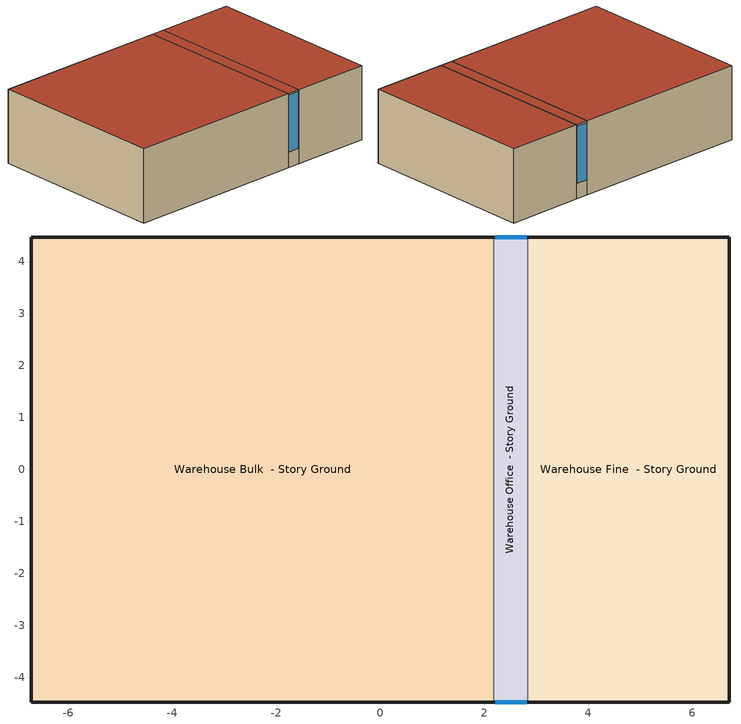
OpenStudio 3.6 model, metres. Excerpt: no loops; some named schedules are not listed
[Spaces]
Warehouse Bulk  - Story Ground
 floor ground (Foundation F 126 Perim 2673 Area 7956): -6.71,-4.47 -6.71,4.47 2.18,4.47 2.18,-4.47 z0
 wall outside: 2.18,4.47 -6.71,4.47 -6.71,-4.47 2.18,-4.47 z0:3.66
 wall to Warehouse Office  - Story Ground: 2.18,-4.47 2.18,4.47 z0:3.66
 roof outside: 2.18,-4.47 2.18,4.47 -6.71,4.47 -6.71,-4.47 z3.66
Warehouse Office  - Story Ground
 floor ground (Foundation F 126 Perim 131 Area 588): 2.18,-4.47 2.18,4.47 2.84,4.47 2.84,-4.47 z0
 wall outside: 2.84,4.47 2.18,4.47 / 2.18,-4.47 2.84,-4.47 z0:3.66
 wall to Warehouse Fine  - Story Ground: 2.84,-4.47 2.84,4.47 z0:3.66
 window: 2.21,-4.47 2.82,-4.47 / 2.82,4.47 2.21,4.47 z0.76:3.58
 roof outside: 2.84,-4.47 2.84,4.47 2.18,4.47 2.18,-4.47 z3.66
Warehouse Fine  - Story Ground
 floor ground (Foundation F 126 Perim 1668 Area 3459): 2.84,-4.47 2.84,4.47 6.71,4.47 6.71,-4.47 z0
 wall outside: 2.84,-4.47 6.71,-4.47 6.71,4.47 2.84,4.47 z0:3.66
 roof outside: 6.71,-4.47 6.71,4.47 2.84,4.47 2.84,-4.47 z3.66
[Site]
Kodiak Airport: Latitude {deg}=57.75; Longitude {deg}=-152.5; Time Zone {hr}=-9; Elevation {m}=5; Terrain=Urban
[ClimateZones]
Climate Zone Institution Name 1=ASHRAE; Climate Zone Document Name 1=ANSI/ASHRAE Standard 169; Climate Zone Document Year 1=2006; Climate Zone Value 1=8A; Climate Zone Institution Name 2=CEC; Climate Zone Document Name 2=California Climate Zone Descriptions; Climate Zone Document Year 2=1995
[Site:WaterMainsTemperature]
Calculation Method=Correlation; Annual Average Outdoor Air Temperature {C}=-1.525; Maximum Difference In Monthly Average Outdoor Air Temperatures {deltaC}=36.2
[Site:GroundTemperature:FCfactorMethod]
January Ground Temperature {C}=-3.1; February Ground Temperature {C}=-17.7; March Ground Temperature {C}=-19.3; April Ground Temperature {C}=-17.6; May Ground Temperature {C}=-15.4; June Ground Temperature {C}=-10.3; July Ground Temperature {C}=0.7; August Ground Temperature {C}=10.6; September Ground Temperature {C}=16; October Ground Temperature {C}=16.9; November Ground Temperature {C}=14.2; December Ground Temperature {C}=6.7
[SizingPeriod:DesignDay] Barometric Pressure {Pa}=100917; Wind Speed {m/s}=5; Wind Direction {deg}=320; Rain Indicator=No; Snow Indicator=No; Day of Month=21; Day Type=SummerDesignDay; Daylight Saving Time Indicator=No; Humidity Condition Type=Wetbulb; Dry-Bulb Temperature Range Modifier Type=DefaultMultipliers; Solar Model Indicator=ASHRAETau
Name | Maximum Dry-Bulb Temperature {C} | Daily Dry-Bulb Temperature Range {deltaC} | Month | Wetbulb or DewPoint at Maximum Dry-Bulb {C} | ASHRAE Clear Sky Optical Depth for Beam Irradiance | ASHRAE Clear Sky Optical Depth for Diffuse Irradiance
Kodiak December .4% Condns WB=>MCDB | 6.5 | 5.1 | 12 | 6.2 | 0.359 | 2.403
Kodiak November .4% Condns WB=>MCDB | 8.7 | 5.3 | 11 | 8.2 | 0.358 | 2.388
Kodiak October .4% Condns WB=>MCDB | 11.3 | 6.2 | 10 | 10.7 | 0.34 | 2.431
Kodiak September .4% Condns WB=>MCDB | 16.2 | 6.4 | 9 | 13.8 | 0.333 | 2.489
[Building]
90.1-2010|Warehouse: North Axis {deg}=0; Default Construction Set=90.1-2010 - Warehouse - ASHRAE 169-2013-8A; Default Schedule Set=Building Default Schedule Set; Standards Number of Stories=1; Standards Number of Above Ground Stories=1; Standards Building Type=Warehouse
[Material:NoMass] Thermal Absorptance=0.9; Solar Absorptance=0.7
Name | Roughness | Thermal Resistance {m2-K/W} | Visible Absorptance
CP02 CARPET PAD | VeryRough | 0.21648 | 0.8
Typical Carpet Pad | Smooth | 0.21648 | 0.8
Typical Insulation R-14.97 | Smooth | 2.63723 | 0.7
Typical Insulation R-14.6 | Smooth | 2.572 | 0.7
Typical Insulation R-0.58 | Smooth | 0.101892 | 0.7
Typical Insulation R-1.15 2 | Smooth | 0.202527 | 0.7
Typical Insulation R-11.7 | Smooth | 2.05979 | 0.7
[Material]
Name | Roughness | Thickness {m} | Conductivity {W/m-K} | Density {kg/m3} | Specific Heat {J/kg-K} | Thermal Absorptance | Solar Absorptance | Visible Absorptance
100mm Normalweight concrete floor | MediumSmooth | 0.1016 | 2.31 | 2322 | 832
G01 13mm gypsum board | Smooth | 0.0127 | 0.16 | 800 | 1090 | 0.9 | 0.7 | 0.5
4 in. Normalweight Concrete Floor | MediumRough | 0.1016 | 2.31 | 2322 | 832 | 0.9 | 0.7 | 0.7
8 in. Concrete Block Basement Wall | MediumRough | 0.2032 | 1.326 | 1842 | 912 | 0.9 | 0.7 | 0.7
G05 25mm wood | MediumSmooth | 0.0254 | 0.15 | 608 | 1630 | 0.9 | 0.5 | 0.5
1/2IN Gypsum | Smooth | 0.0127 | 0.16 | 784.9 | 830 | 0.9 | 0.4 | 0.4
Metal Roof Surface | Smooth | 0.0008 | 45.28 | 7824 | 500 | 0.9 | 0.7 | 0.7
6 in. Normalweight Concrete Floor | MediumRough | 0.1524 | 2.31 | 2322 | 832 | 0.9 | 0.7 | 0.7
1IN Stucco | Smooth | 0.0253 | 0.6918 | 1858 | 837 | 0.9 | 0.7 | 0.92
8IN CONCRETE HW RefBldg | Rough | 0.2032 | 1.311 | 2240 | 836.8 | 0.9 | 0.7 | 0.7
Std Wood 6inch 2 | MediumSmooth | 0.15 | 0.12 | 540 | 1210 | 0.9 | 0.7 | 0.7
[Construction]
Typical Interior Floor: 100mm Normalweight concrete floor, CP02 CARPET PAD
Typical Interior Wall: G01 13mm gypsum board, G01 13mm gypsum board
Typical Interior Ceiling: CP02 CARPET PAD, 100mm Normalweight concrete floor
Typical Insulated Basement Mass Wall: 8 in. Concrete Block Basement Wall
Typical Interior Window: Clear 3mm
Typical Interior Door; Typical Interior Partition: G05 25mm wood
Typical Insulated Exterior Mass Floor R-17.54: Typical Insulation R-14.97, 4 in. Normalweight Concrete Floor, Typical Carpet Pad
Typical Insulated Metal Building Roof R-15.38: Metal Roof Surface, Typical Insulation R-14.6
ext-slab: 6 in. Normalweight Concrete Floor
U 0.42 SHGC 0.45 Dbl Ref-D Clr 6mm/13mm Arg: REF D CLEAR 6MM, ARGON 13MM, CLEAR 6MM
Typical Uninsulated Swinging Door R-1.43: Typical Insulation R-0.58
Typical Overhead Door R-2.0 1: Typical Insulation R-1.15 2
U 0.98 SHGC 0.45 Sgl Ref-B-H Clr 6mm: REF B CLEAR HI 6MM
Typical Insulated Exterior Mass Wall R-14.08: 1IN Stucco, 8IN CONCRETE HW RefBldg, Typical Insulation R-11.7, 1/2IN Gypsum
InteriorFurnishings 2: Std Wood 6inch 2
[WindowMaterial:Glazing] Optical Data Type=SpectralAverage; Infrared Transmittance at Normal Incidence=0; Front Side Infrared Hemispherical Emissivity=0.84; Conductivity {W/m-K}=0.9; Dirt Correction Factor for Solar and Visible Transmittance=1; Solar Diffusing=No
Name | Thickness {m} | Solar Transmittance at Normal Incidence | Front Side Solar Reflectance at Normal Incidence | Back Side Solar Reflectance at Normal Incidence | Visible Transmittance at Normal Incidence | Front Side Visible Reflectance at Normal Incidence | Back Side Visible Reflectance at Normal Incidence | Back Side Infrared Hemispherical Emissivity
CLEAR 6MM | 0.006 | 0.775 | 0.071 | 0.071 | 0.881 | 0.08 | 0.08 | 0.84
Clear 3mm | 0.003 | 0.837 | 0.075 | 0.075 | 0.898 | 0.081 | 0.081 | 0.84
REF D CLEAR 6MM | 0.006 | 0.429 | 0.308 | 0.379 | 0.334 | 0.453 | 0.505 | 0.82
REF B CLEAR HI 6MM | 0.006 | 0.24 | 0.16 | 0.32 | 0.3 | 0.16 | 0.29 | 0.6
[Construction:FfactorGroundFloor] F-Factor {W/m-K}=1.26344
Name | Area {m2} | PerimeterExposed {m}
Foundation F 126 Perim 131 Area 588 | 5.88151 | 1.31498
Foundation F 126 Perim 1668 Area 3459 | 34.5929 | 16.6796
Foundation F 126 Perim 2673 Area 7956 | 79.5564 | 26.7325
[DefaultConstructionSet]
90.1-2010 - Warehouse - ASHRAE 169-2013-8A: Default Exterior Surface Constructions=Default Surface Constructions 7; Default Interior Surface Constructions=Default Surface Constructions 8; Default Ground Contact Surface Constructions=Default Surface Constructions 9; Default Exterior SubSurface Constructions=Default Sub Surface Constructions 5; Default Interior SubSurface Constructions=Default Sub Surface Constructions 6; Interior Partition Construction=Typical Interior Partition
[DefaultSurfaceConstructions]
Name | Floor Construction | Wall Construction | Roof Ceiling Construction
Default Surface Constructions 7 | Typical Insulated Exterior Mass Floor R-17.54 | Typical Insulated Exterior Mass Wall R-14.08 | Typical Insulated Metal Building Roof R-15.38
Default Surface Constructions 8 | Typical Interior Floor | Typical Interior Wall | Typical Interior Ceiling
Default Surface Constructions 9 | ext-slab | Typical Insulated Basement Mass Wall
[DefaultSubSurfaceConstructions]
Name | Fixed Window Construction | Operable Window Construction | Door Construction | Overhead Door Construction | Skylight Construction | Tubular Daylight Dome Construction | Tubular Daylight Diffuser Construction
Default Sub Surface Constructions 5 | U 0.42 SHGC 0.45 Dbl Ref-D Clr 6mm/13mm Arg | U 0.42 SHGC 0.45 Dbl Ref-D Clr 6mm/13mm Arg | Typical Uninsulated Swinging Door R-1.43 | Typical Overhead Door R-2.0 1 | U 0.98 SHGC 0.45 Sgl Ref-B-H Clr 6mm | Typical Interior Window | Typical Interior Window
Default Sub Surface Constructions 6 | Typical Interior Window | Typical Interior Window | Typical Interior Door
[WindowMaterial:Gas]
ARGON 13MM: Gas Type=Argon; Thickness {m}=0.0127
[Lights:Definition] Design Level Calculation Method=Watts/Area; Fraction Visible=0.18; Return Air Fraction=0
Name | Watts per Space Floor Area {W/m2} | Fraction Radiant
Warehouse Bulk Lights Definition | 6.24307 | 0.42
Warehouse Fine Lights Definition | 10.2257 | 0.42
Warehouse Office Lights Definition | 9.68752 | 0.37
[Exterior:Lights:Definition]
Name | Design Level {W}
Occ Sensing Exterior Lights Def | 861.3
NonDimming Exterior Lights Def | 50.7
[Exterior:Lights] Control Option=AstronomicalClock
Name | Exterior Lights Definition | Schedule
Occ Sensing Exterior Lights Def | Occ Sensing Exterior Lights Def | OfficeSmall Exterior_lighting_schedule_b
NonDimming Exterior Lights Def | NonDimming Exterior Lights Def | OfficeSmall Exterior_lighting_schedule_a
[SpaceType] Standards Building Type=Warehouse
Name | Default Schedule Set | Design Specification Outdoor Air Object | Standards Space Type
Warehouse Office - 90.1-2010 | Warehouse Office Schedule Set | Warehouse Office Ventilation | Office
Warehouse Fine - 90.1-2010 | Warehouse Fine Schedule Set | Warehouse Fine Ventilation | Fine
Warehouse Bulk - 90.1-2010 | Warehouse Bulk Schedule Set | Warehouse Bulk Ventilation | Bulk
[BuildingStory]
Story Ground: Nominal Z Coordinate {m}=0; Nominal Floor to Floor Height {m}=3.6576
[Space] Building Story=Story Ground
Name | Space Type | Thermal Zone
Warehouse Bulk  - Story Ground | Warehouse Bulk - 90.1-2010 | Zone Warehouse Bulk  - Story Ground
Warehouse Office  - Story Ground | Warehouse Office - 90.1-2010 | Zone Warehouse Office  - Story Ground
Warehouse Fine  - Story Ground | Warehouse Fine - 90.1-2010 | Zone Warehouse Fine  - Story Ground
[ThermalZone] Multiplier=1; Use Ideal Air Loads=No
Name | Thermostat
Zone Warehouse Bulk  - Story Ground | Warehouse Bulk - 90.1-2010 Thermostat
Zone Warehouse Office  - Story Ground | Warehouse Office - 90.1-2010 Thermostat
Zone Warehouse Fine  - Story Ground | Warehouse Fine - 90.1-2010 Thermostat
[People:Definition]
Warehouse Office People Definition: Number of People Calculation Method=People/Area; People per Space Floor Area {person/m2}=0.0210973; Fraction Radiant=0.3; Enable ASHRAE 55 Comfort Warnings=Yes; Thermal Comfort Model Type 1=Fanger; Thermal Comfort Model Type 2=AdaptiveASH55
[ElectricEquipment:Definition] Design Level Calculation Method=Watts/Area
Name | Watts per Space Floor Area {W/m2} | Fraction Latent | Fraction Radiant | Fraction Lost
Warehouse Bulk Elec Equip Definition | 2.55842 | 0 | 0 | 0
Warehouse Office Elec Equip Definition | 8.07293 | 0 | 0 | 0
Baseload | 30 |  |  | 0.95
pumps | 50 |  |  | 0.95
[Lights] Fraction Replaceable=1
Name | Lights Definition | Space or SpaceType
Warehouse Bulk Lights | Warehouse Bulk Lights Definition | Warehouse Bulk - 90.1-2010
Warehouse Fine Lights | Warehouse Fine Lights Definition | Warehouse Fine - 90.1-2010
Warehouse Office Lights | Warehouse Office Lights Definition | Warehouse Office - 90.1-2010
[ElectricEquipment]
Name | Electric Equipment Definition | Space or SpaceType | Schedule
Warehouse Bulk Elec Equip | Warehouse Bulk Elec Equip Definition | Warehouse Bulk - 90.1-2010
Warehouse Office Elec Equip | Warehouse Office Elec Equip Definition | Warehouse Office - 90.1-2010
Electric Equipment 1 | Baseload | Warehouse Office - 90.1-2010 | Outage Availability Schedule
Electric Equipment 2 | pumps | Warehouse Bulk - 90.1-2010 | Outage Availability Schedule
[DesignSpecification:OutdoorAir] Outdoor Air Method=Sum; Outdoor Air Flow per Floor Area {m3/s-m2}=0.0003048
Name | Outdoor Air Flow per Person {m3/s-person}
Warehouse Bulk Ventilation; Warehouse Fine Ventilation
Warehouse Office Ventilation | 0.00235974
[DefaultScheduleSet]
Name | Number of People Schedule | People Activity Level Schedule | Lighting Schedule | Electric Equipment Schedule | Infiltration Schedule | Hours of Operation Schedule
Warehouse Bulk Schedule Set | Warehouse BLDG_OCC_SCH | Warehouse Office Activity Schedule | Warehouse BLDG_LIGHT_STORAGE_SCH | Warehouse Bldg Equip | Warehouse Bulk Infil Schedule
Warehouse Fine Schedule Set | Warehouse BLDG_OCC_SCH | Warehouse Office Activity Schedule | Warehouse BLDG_LIGHT_STORAGE_SCH | Warehouse Bldg Equip | Warehouse Fine Infil Schedule
Warehouse Office Schedule Set | Warehouse BLDG_OCC_SCH | Warehouse Office Activity Schedule | Warehouse BLDG_LIGHT_OFFICE_SCH_2010 | Warehouse Office_Plug_SCH | Warehouse Office Infil Schedule
Building Default Schedule Set |  |  |  |  |  | Building Hours of Operation NonResidential
[People]
Warehouse Office People: People Definition=Warehouse Office People Definition; Space or SpaceType=Warehouse Office - 90.1-2010; Work Efficiency Schedule=Work Efficiency Schedule; Clothing Insulation Schedule=Clothing Schedule; Air Velocity Schedule=Air Velocity Schedule; Multiplier=1
[SpaceInfiltration:DesignFlowRate] Schedule=Always On Discrete; Design Flow Rate Calculation Method=Flow/ExteriorArea; Constant Term Coefficient=0; Temperature Term Coefficient=0; Velocity Term Coefficient=0.224; Velocity Squared Term Coefficient=0
Name | Space or SpaceType | Flow per Exterior Surface Area {m3/s-m2}
Warehouse Bulk  - Story Ground Infiltration | Warehouse Bulk  - Story Ground | 0.000256235
Warehouse Fine  - Story Ground Infiltration | Warehouse Fine  - Story Ground | 0.007
Warehouse Office  - Story Ground Infiltration | Warehouse Office  - Story Ground | 0.000256235
[ThermostatSetpoint:DualSetpoint]
Name | Heating Setpoint Temperature Schedule | Cooling Setpoint Temperature Schedule
Warehouse Bulk - 90.1-2010 Thermostat | Warehouse Bulk Storage Heating Setpoint Schedule | Warehouse ClgSetp BulkStorage
Warehouse Fine - 90.1-2010 Thermostat | Warehouse Fine Storage Heating Setpoint Schedule | Warehouse Fine Storage Cooling Setpoint Schedule
Warehouse Office - 90.1-2010 Thermostat | Warehouse HtgSetp | Warehouse ClgSetp
[InternalMass:Definition]
Internal Mass Definition 3: Construction=InteriorFurnishings 2; Design Level Calculation Method=SurfaceArea/Area; Surface Area per Space Floor Area=2
[InternalMass] Internal Mass Definition=Internal Mass Definition 3; Multiplier=1
Name | Space or SpaceType
Warehouse Office  - Story Ground Mass | Warehouse Office  - Story Ground
Warehouse Fine  - Story Ground Mass | Warehouse Fine  - Story Ground
[Schedule:Constant]
Always On Discrete: Value=1
[Schedule:Ruleset]
Name | Default Day Schedule | Summer Design Day Schedule | Winter Design Day Schedule
Clothing Schedule | Clothing Schedule Default Winter Clothes
Air Velocity Schedule | Air Velocity Schedule Default
Work Efficiency Schedule | Work Efficiency Schedule Default
OfficeSmall Exterior_lighting_schedule_b | OfficeSmall Exterior_lighting_schedule_b Default | OfficeSmall Exterior_lighting_schedule_b Summer Design Day | OfficeSmall Exterior_lighting_schedule_b Winter Design Day
OfficeSmall Exterior_lighting_schedule_a | OfficeSmall Exterior_lighting_schedule_a Default | OfficeSmall Exterior_lighting_schedule_a Summer Design Day | OfficeSmall Exterior_lighting_schedule_a Winter Design Day
Warehouse BLDG_OCC_SCH | Warehouse BLDG_OCC_SCH Default | Warehouse BLDG_OCC_SCH Summer Design Day | Warehouse BLDG_OCC_SCH Winter Design Day
Warehouse Office Activity Schedule | Warehouse Office Activity Schedule Default | Warehouse Office Activity Schedule Summer Design Day | Warehouse Office Activity Schedule Winter Design Day
Warehouse BLDG_LIGHT_STORAGE_SCH | Warehouse BLDG_LIGHT_STORAGE_SCH Default | Warehouse BLDG_LIGHT_STORAGE_SCH Summer Design Day | Warehouse BLDG_LIGHT_STORAGE_SCH Winter Design Day
Warehouse Bldg Equip | Warehouse Bldg Equip Default | Warehouse Bldg Equip Summer Design Day | Warehouse Bldg Equip Winter Design Day
Warehouse Bulk Infil Schedule | Schedule Day 14
Warehouse Fine Infil Schedule | Schedule Day 15
Warehouse BLDG_LIGHT_OFFICE_SCH_2010 | Warehouse BLDG_LIGHT_OFFICE_SCH_2010 Default | Warehouse BLDG_LIGHT_OFFICE_SCH_2010 Summer Design Day | Warehouse BLDG_LIGHT_OFFICE_SCH_2010 Winter Design Day
Warehouse Office_Plug_SCH | Warehouse Office_Plug_SCH Default | Warehouse Office_Plug_SCH Summer Design Day | Warehouse Office_Plug_SCH Winter Design Day
Warehouse Office Infil Schedule | Schedule Day 20
Warehouse Bulk Storage Heating Setpoint Schedule | Warehouse Bulk Storage Heating Setpoint Schedule Default | Warehouse Bulk Storage Heating Setpoint Schedule Summer Design Day | Warehouse Bulk Storage Heating Setpoint Schedule Winter Design Day
Warehouse ClgSetp BulkStorage | Warehouse ClgSetp BulkStorage Default | Warehouse ClgSetp BulkStorage Summer Design Day | Warehouse ClgSetp BulkStorage Winter Design Day
Warehouse Fine Storage Heating Setpoint Schedule | Warehouse Fine Storage Heating Setpoint Schedule Default | Warehouse Fine Storage Heating Setpoint Schedule Summer Design Day | Warehouse Fine Storage Heating Setpoint Schedule Winter Design Day
Warehouse Fine Storage Cooling Setpoint Schedule | Warehouse Fine Storage Cooling Setpoint Schedule Default | Warehouse Fine Storage Cooling Setpoint Schedule Summer Design Day | Warehouse Fine Storage Cooling Setpoint Schedule Winter Design Day
Warehouse HtgSetp | Warehouse HtgSetp Default | Warehouse HtgSetp Summer Design Day | Warehouse HtgSetp Winter Design Day
Warehouse ClgSetp | Warehouse ClgSetp Default | Warehouse ClgSetp Summer Design Day | Warehouse ClgSetp Winter Design Day
Building Hours of Operation NonResidential | Building Hours of Operation NonResidential Default | Building Hours of Operation NonResidential Summer Design Day | Building Hours of Operation NonResidential Winter Design Day
[Schedule:Day]
OfficeSmall Exterior_lighting_schedule_b Default; OfficeSmall Exterior_lighting_schedule_b Winter Design Day; OfficeSmall Exterior_lighting_schedule_b Summer Design Day: 6, 0, 0.7, 24, 0, 1
OfficeSmall Exterior_lighting_schedule_a Default; OfficeSmall Exterior_lighting_schedule_a Winter Design Day; OfficeSmall Exterior_lighting_schedule_a Summer Design Day: 6, 0, 0, 24, 0, 1
Warehouse BLDG_OCC_SCH Default: Yes, 24, 0, 0
Warehouse BLDG_OCC_SCH Winter Design Day; Warehouse BLDG_OCC_SCH Summer Design Day: 6, 0, 0, 7, 0, 0.11, 8, 0, 0.21, 12, 0, 1, 13, 0, 0.53, 17, 0, 1, 18, 0, 0.32, 24, 0, 0
Warehouse Office Activity Schedule Default: Yes, 24, 0, 131.85
Warehouse Office Activity Schedule Winter Design Day; Warehouse Office Activity Schedule Summer Design Day: 24, 0, 131.85
Warehouse BLDG_LIGHT_STORAGE_SCH Default: Yes, 24, 0, 0.1
Warehouse BLDG_LIGHT_STORAGE_SCH Summer Design Day; Warehouse BLDG_LIGHT_OFFICE_SCH_2010 Summer Design Day; Warehouse Office_Plug_SCH Summer Design Day; Building Hours of Operation NonResidential Default; Building Hours of Operation NonResidential Winter Design Day; Building Hours of Operation NonResidential Summer Design Day: 24, 0, 1
Warehouse BLDG_LIGHT_STORAGE_SCH Winter Design Day; Schedule Day 14; Warehouse BLDG_LIGHT_OFFICE_SCH_2010 Winter Design Day; Warehouse Office_Plug_SCH Winter Design Day: 24, 0, 0
Warehouse Bldg Equip Default: Yes, 8, 0, 0.25, 12, 0, 1, 13, 0, 0.25, 17, 0, 1, 24, 0, 0.25
Warehouse Bldg Equip Summer Design Day; Warehouse Bldg Equip Winter Design Day: 8, 0, 0.25, 12, 0, 1, 13, 0, 0.25, 17, 0, 1, 24, 0, 0.25
Warehouse BLDG_LIGHT_OFFICE_SCH_2010 Default: Yes, 24, 0, 0.18
Warehouse Office_Plug_SCH Default: Yes, 24, 0, 0.25545
Warehouse Bulk Storage Heating Setpoint Schedule Default: Yes, 24, 0, 20.0721
Warehouse Bulk Storage Heating Setpoint Schedule Winter Design Day; Warehouse Bulk Storage Heating Setpoint Schedule Summer Design Day: 24, 0, 10
Warehouse ClgSetp BulkStorage Default: Yes, 24, 0, 71.9748
Warehouse ClgSetp BulkStorage Winter Design Day; Warehouse ClgSetp BulkStorage Summer Design Day: 24, 0, 50
Warehouse Fine Storage Heating Setpoint Schedule Default: Yes, 24, 0, 15.56
Warehouse Fine Storage Heating Setpoint Schedule Winter Design Day; Warehouse Fine Storage Heating Setpoint Schedule Summer Design Day: 24, 0, 15.56
Warehouse Fine Storage Cooling Setpoint Schedule Default: Yes, 24, 0, 73.1223
Warehouse Fine Storage Cooling Setpoint Schedule Winter Design Day; Warehouse Fine Storage Cooling Setpoint Schedule Summer Design Day: 24, 0, 26.7
Warehouse HtgSetp Default: Yes, 6, 0, 20.5054, 18, 0, 20.6362, 24, 0, 20.5054
Warehouse HtgSetp Winter Design Day; Warehouse HtgSetp Summer Design Day: 6, 0, 15.6, 7, 0, 17.8, 8, 0, 20, 18, 0, 21, 24, 0, 15.6
Warehouse ClgSetp Default: Yes, 6, 0, 69.5251, 18, 0, 71.299, 24, 0, 74.0023
Warehouse ClgSetp Winter Design Day; Warehouse ClgSetp Summer Design Day: 6, 0, 29.4, 7, 0, 27.8, 8, 0, 25.6, 18, 0, 23.9, 24, 0, 29.4
[Schedule:Rule]
Schedule Rule 21: Schedule Ruleset=Warehouse BLDG_OCC_SCH; Rule Order=0; Day Schedule=Warehouse BLDG_OCC_SCH WntrDsn|SmrDsn|Sat|Wkdy Day; Apply Monday=Yes; Apply Tuesday=Yes; Apply Wednesday=Yes; Apply Thursday=Yes; Apply Friday=Yes; Apply Saturday=No; Date Specification Type=DateRange; Start Month=1; Start Day=1; End Month=12; End Day=31
Schedule Rule 22: Schedule Ruleset=Warehouse BLDG_LIGHT_STORAGE_SCH; Rule Order=5; Day Schedule=Warehouse BLDG_LIGHT_STORAGE_SCH Sat|Wkdy Day; Apply Monday=Yes; Apply Tuesday=Yes; Apply Wednesday=Yes; Apply Thursday=Yes; Apply Friday=Yes; Apply Saturday=Yes; Date Specification Type=DateRange; Start Month=1; Start Day=1; End Month=12; End Day=31
Schedule Rule 24: Schedule Ruleset=Warehouse Bldg Equip; Rule Order=5; Day Schedule=Warehouse Bldg Equip Sun|Hol Day; Date Specification Type=DateRange; Start Month=1; Start Day=1; End Month=12; End Day=31; Apply Sunday=Yes
Schedule Rule 25: Schedule Ruleset=Warehouse Bulk Infil Schedule; Rule Order=6; Day Schedule=Warehouse Bulk Infil Schedule Wkdy Day; Apply Monday=Yes; Apply Tuesday=Yes; Apply Wednesday=Yes; Apply Thursday=Yes; Apply Friday=Yes; Date Specification Type=DateRange; Start Month=1; Start Day=1; End Month=12; End Day=31
Schedule Rule 26: Schedule Ruleset=Warehouse Bulk Infil Schedule; Rule Order=5; Day Schedule=Warehouse Bulk Infil Schedule Wknd Day; Apply Saturday=Yes; Date Specification Type=DateRange; Start Month=1; Start Day=1; End Month=12; End Day=31; Apply Sunday=Yes
Schedule Rule 29: Schedule Ruleset=Warehouse BLDG_LIGHT_OFFICE_SCH_2010; Rule Order=5; Day Schedule=Warehouse BLDG_LIGHT_OFFICE_SCH_2010 Sat|Wkdy Day; Apply Monday=Yes; Apply Tuesday=Yes; Apply Wednesday=Yes; Apply Thursday=Yes; Apply Friday=Yes; Apply Saturday=No; Date Specification Type=DateRange; Start Month=1; Start Day=1; End Month=12; End Day=31
Building Hours of Operation NonResidential Saturday Rule: Schedule Ruleset=Building Hours of Operation NonResidential; Rule Order=6; Day Schedule=Building Hours of Operation NonResidential Saturday; Apply Monday=Yes; Apply Tuesday=Yes; Apply Wednesday=Yes; Apply Friday=Yes; Apply Saturday=Yes; Date Specification Type=DateRange; Start Month=1; Start Day=1; End Month=12; End Day=31
Building Hours of Operation NonResidential Sunday Rule: Schedule Ruleset=Building Hours of Operation NonResidential; Rule Order=5; Day Schedule=Building Hours of Operation NonResidential Sunday; Date Specification Type=DateRange; Start Month=1; Start Day=1; End Month=12; End Day=31; Apply Sunday=Yes
autogen Warehouse Bldg Equip 1: Schedule Ruleset=Warehouse Bldg Equip; Rule Order=6; Day Schedule=autogen Warehouse Bldg Equip 1_day_sch; Apply Monday=Yes; Apply Tuesday=Yes; Apply Wednesday=Yes; Apply Thursday=Yes; Apply Friday=Yes; Apply Saturday=Yes; Date Specification Type=SpecificDates; Apply Sunday=Yes; Specific Month 1=1; Specific Day 1=2; Specific Month 2=1; Specific Day 2=9; Specific Month 3=1; Specific Day 3=16; Specific Month 4=1; Specific Day 4=23; Specific Month 5=1; Specific Day 5=30; Specific Month 6=2; Specific Day 6=6; Specific Month 7=2; Specific Day 7=13; Specific Month 8=2; Specific Day 8=20; Specific Month 9=2; Specific Day 9=27; Specific Month 10=3; Specific Day 10=5; Specific Month 11=3; Specific Day 11=12; Specific Month 12=3; Specific Day 12=19; Specific Month 13=3; Specific Day 13=26; Specific Month 14=4; Specific Day 14=2; Specific Month 15=4; Specific Day 15=9; Specific Month 16=4; Specific Day 16=16; Specific Month 17=4; Specific Day 17=23; Specific Month 18=4; Specific Day 18=30; Specific Month 19=5; Specific Day 19=7; Specific Month 20=5; Specific Day 20=14; Specific Month 21=5; Specific Day 21=21; Specific Month 22=5; Specific Day 22=28; Specific Month 23=6; Specific Day 23=4; Specific Month 24=6; Specific Day 24=11; Specific Month 25=6; Specific Day 25=18; Specific Month 26=6; Specific Day 26=25; Specific Month 27=7; Specific Day 27=2; Specific Month 28=7; Specific Day 28=9; Specific Month 29=7; Specific Day 29=16; Specific Month 30=7; Specific Day 30=23; Specific Month 31=7; Specific Day 31=30; Specific Month 32=8; Specific Day 32=6; Specific Month 33=8; Specific Day 33=13; Specific Month 34=8; Specific Day 34=20; Specific Month 35=8; Specific Day 35=27; Specific Month 36=9; Specific Day 36=3; Specific Month 37=9; Specific Day 37=10; Specific Month 38=9; Specific Day 38=17; Specific Month 39=9; Specific Day 39=24; Specific Month 40=10; Specific Day 40=1; Specific Month 41=10; Specific Day 41=8; Specific Month 42=10; Specific Day 42=15; Specific Month 43=10; Specific Day 43=22; Specific Month 44=10; Specific Day 44=29; Specific Month 45=11; Specific Day 45=5; Specific Month 46=11; Specific Day 46=12; Specific Month 47=11; Specific Day 47=19; Specific Month 48=11; Specific Day 48=26; Specific Month 49=12; Specific Day 49=3; Specific Month 50=12; Specific Day 50=10; Specific Month 51=12; Specific Day 51=17; Specific Month 52=12; Specific Day 52=24; Specific Month 53=12; Specific Day 53=31
autogen Schedule Rule 29 1: Schedule Ruleset=Warehouse BLDG_LIGHT_OFFICE_SCH_2010; Rule Order=6; Day Schedule=autogen Schedule Rule 29 1_day_sch; Apply Monday=Yes; Apply Tuesday=Yes; Apply Wednesday=Yes; Apply Thursday=Yes; Apply Friday=Yes; Apply Saturday=Yes; Date Specification Type=SpecificDates; Apply Sunday=Yes; Specific Month 1=1; Specific Day 1=2; Specific Month 2=1; Specific Day 2=9; Specific Month 3=1; Specific Day 3=16; Specific Month 4=1; Specific Day 4=23; Specific Month 5=1; Specific Day 5=30; Specific Month 6=2; Specific Day 6=6; Specific Month 7=2; Specific Day 7=13; Specific Month 8=2; Specific Day 8=20; Specific Month 9=2; Specific Day 9=27; Specific Month 10=3; Specific Day 10=5; Specific Month 11=3; Specific Day 11=12; Specific Month 12=3; Specific Day 12=19; Specific Month 13=3; Specific Day 13=26; Specific Month 14=4; Specific Day 14=2; Specific Month 15=4; Specific Day 15=9; Specific Month 16=4; Specific Day 16=16; Specific Month 17=4; Specific Day 17=23; Specific Month 18=4; Specific Day 18=30; Specific Month 19=5; Specific Day 19=7; Specific Month 20=5; Specific Day 20=14; Specific Month 21=5; Specific Day 21=21; Specific Month 22=5; Specific Day 22=28; Specific Month 23=6; Specific Day 23=4; Specific Month 24=6; Specific Day 24=11; Specific Month 25=6; Specific Day 25=18; Specific Month 26=6; Specific Day 26=25; Specific Month 27=7; Specific Day 27=2; Specific Month 28=7; Specific Day 28=9; Specific Month 29=7; Specific Day 29=16; Specific Month 30=7; Specific Day 30=23; Specific Month 31=7; Specific Day 31=30; Specific Month 32=8; Specific Day 32=6; Specific Month 33=8; Specific Day 33=13; Specific Month 34=8; Specific Day 34=20; Specific Month 35=8; Specific Day 35=27; Specific Month 36=9; Specific Day 36=3; Specific Month 37=9; Specific Day 37=10; Specific Month 38=9; Specific Day 38=17; Specific Month 39=9; Specific Day 39=24; Specific Month 40=10; Specific Day 40=1; Specific Month 41=10; Specific Day 41=8; Specific Month 42=10; Specific Day 42=15; Specific Month 43=10; Specific Day 43=22; Specific Month 44=10; Specific Day 44=29; Specific Month 45=11; Specific Day 45=5; Specific Month 46=11; Specific Day 46=12; Specific Month 47=11; Specific Day 47=19; Specific Month 48=11; Specific Day 48=26; Specific Month 49=12; Specific Day 49=3; Specific Month 50=12; Specific Day 50=10; Specific Month 51=12; Specific Day 51=17; Specific Month 52=12; Specific Day 52=24; Specific Month 53=12; Specific Day 53=31
autogen Schedule Rule 22 1: Schedule Ruleset=Warehouse BLDG_LIGHT_STORAGE_SCH; Rule Order=6; Day Schedule=autogen Schedule Rule 22 1_day_sch; Apply Monday=Yes; Apply Tuesday=Yes; Apply Wednesday=Yes; Apply Thursday=Yes; Apply Friday=Yes; Apply Saturday=Yes; Date Specification Type=SpecificDates; Apply Sunday=Yes; Specific Month 1=1; Specific Day 1=2; Specific Month 2=1; Specific Day 2=9; Specific Month 3=1; Specific Day 3=16; Specific Month 4=1; Specific Day 4=23; Specific Month 5=1; Specific Day 5=30; Specific Month 6=2; Specific Day 6=6; Specific Month 7=2; Specific Day 7=13; Specific Month 8=2; Specific Day 8=20; Specific Month 9=2; Specific Day 9=27; Specific Month 10=3; Specific Day 10=5; Specific Month 11=3; Specific Day 11=12; Specific Month 12=3; Specific Day 12=19; Specific Month 13=3; Specific Day 13=26; Specific Month 14=4; Specific Day 14=2; Specific Month 15=4; Specific Day 15=9; Specific Month 16=4; Specific Day 16=16; Specific Month 17=4; Specific Day 17=23; Specific Month 18=4; Specific Day 18=30; Specific Month 19=5; Specific Day 19=7; Specific Month 20=5; Specific Day 20=14; Specific Month 21=5; Specific Day 21=21; Specific Month 22=5; Specific Day 22=28; Specific Month 23=6; Specific Day 23=4; Specific Month 24=6; Specific Day 24=11; Specific Month 25=6; Specific Day 25=18; Specific Month 26=6; Specific Day 26=25; Specific Month 27=7; Specific Day 27=2; Specific Month 28=7; Specific Day 28=9; Specific Month 29=7; Specific Day 29=16; Specific Month 30=7; Specific Day 30=23; Specific Month 31=7; Specific Day 31=30; Specific Month 32=8; Specific Day 32=6; Specific Month 33=8; Specific Day 33=13; Specific Month 34=8; Specific Day 34=20; Specific Month 35=8; Specific Day 35=27; Specific Month 36=9; Specific Day 36=3; Specific Month 37=9; Specific Day 37=10; Specific Month 38=9; Specific Day 38=17; Specific Month 39=9; Specific Day 39=24; Specific Month 40=10; Specific Day 40=1; Specific Month 41=10; Specific Day 41=8; Specific Month 42=10; Specific Day 42=15; Specific Month 43=10; Specific Day 43=22; Specific Month 44=10; Specific Day 44=29; Specific Month 45=11; Specific Day 45=5; Specific Month 46=11; Specific Day 46=12; Specific Month 47=11; Specific Day 47=19; Specific Month 48=11; Specific Day 48=26; Specific Month 49=12; Specific Day 49=3; Specific Month 50=12; Specific Day 50=10; Specific Month 51=12; Specific Day 51=17; Specific Month 52=12; Specific Day 52=24; Specific Month 53=12; Specific Day 53=31
autogen Warehouse Bulk Storage Heating Setpoint Schedule 0: Schedule Ruleset=Warehouse Bulk Storage Heating Setpoint Schedule; Rule Order=0; Day Schedule=autogen Warehouse Bulk Storage Heating Setpoint Schedule 0_day_sch; Apply Monday=Yes; Apply Tuesday=Yes; Apply Wednesday=Yes; Apply Thursday=Yes; Apply Friday=Yes; Apply Saturday=Yes; Date Specification Type=SpecificDates; Apply Sunday=Yes; Specific Month 1=1; Specific Day 1=2; Specific Month 2=1; Specific Day 2=9; Specific Month 3=1; Specific Day 3=16; Specific Month 4=1; Specific Day 4=23; Specific Month 5=1; Specific Day 5=30; Specific Month 6=2; Specific Day 6=6; Specific Month 7=2; Specific Day 7=13; Specific Month 8=2; Specific Day 8=20; Specific Month 9=2; Specific Day 9=27; Specific Month 10=3; Specific Day 10=5; Specific Month 11=3; Specific Day 11=12; Specific Month 12=3; Specific Day 12=19; Specific Month 13=3; Specific Day 13=26; Specific Month 14=4; Specific Day 14=2; Specific Month 15=4; Specific Day 15=9; Specific Month 16=4; Specific Day 16=16; Specific Month 17=4; Specific Day 17=23; Specific Month 18=4; Specific Day 18=30; Specific Month 19=5; Specific Day 19=7; Specific Month 20=5; Specific Day 20=14; Specific Month 21=5; Specific Day 21=21; Specific Month 22=5; Specific Day 22=28; Specific Month 23=6; Specific Day 23=4; Specific Month 24=6; Specific Day 24=11; Specific Month 25=6; Specific Day 25=18; Specific Month 26=6; Specific Day 26=25; Specific Month 27=7; Specific Day 27=2; Specific Month 28=7; Specific Day 28=9; Specific Month 29=7; Specific Day 29=16; Specific Month 30=7; Specific Day 30=23; Specific Month 31=7; Specific Day 31=30; Specific Month 32=8; Specific Day 32=6; Specific Month 33=8; Specific Day 33=13; Specific Month 34=8; Specific Day 34=20; Specific Month 35=8; Specific Day 35=27; Specific Month 36=9; Specific Day 36=3; Specific Month 37=9; Specific Day 37=10; Specific Month 38=9; Specific Day 38=17; Specific Month 39=9; Specific Day 39=24; Specific Month 40=10; Specific Day 40=1; Specific Month 41=10; Specific Day 41=8; Specific Month 42=10; Specific Day 42=15; Specific Month 43=10; Specific Day 43=22; Specific Month 44=10; Specific Day 44=29; Specific Month 45=11; Specific Day 45=5; Specific Month 46=11; Specific Day 46=12; Specific Month 47=11; Specific Day 47=19; Specific Month 48=11; Specific Day 48=26; Specific Month 49=12; Specific Day 49=3; Specific Month 50=12; Specific Day 50=10; Specific Month 51=12; Specific Day 51=17; Specific Month 52=12; Specific Day 52=24; Specific Month 53=12; Specific Day 53=31
autogen Warehouse Bulk Storage Heating Setpoint Schedule 1: Schedule Ruleset=Warehouse Bulk Storage Heating Setpoint Schedule; Rule Order=1; Day Schedule=autogen Warehouse Bulk Storage Heating Setpoint Schedule 1_day_sch; Apply Monday=Yes; Apply Tuesday=Yes; Apply Wednesday=Yes; Apply Thursday=Yes; Apply Friday=Yes; Apply Saturday=Yes; Date Specification Type=SpecificDates; Apply Sunday=Yes; Specific Month 1=1; Specific Day 1=5; Specific Month 2=1; Specific Day 2=12; Specific Month 3=1; Specific Day 3=19; Specific Month 4=1; Specific Day 4=26; Specific Month 5=2; Specific Day 5=2; Specific Month 6=2; Specific Day 6=9; Specific Month 7=2; Specific Day 7=16; Specific Month 8=2; Specific Day 8=23; Specific Month 9=3; Specific Day 9=1; Specific Month 10=3; Specific Day 10=8; Specific Month 11=3; Specific Day 11=15; Specific Month 12=3; Specific Day 12=22; Specific Month 13=3; Specific Day 13=29; Specific Month 14=4; Specific Day 14=5; Specific Month 15=4; Specific Day 15=12; Specific Month 16=4; Specific Day 16=19; Specific Month 17=4; Specific Day 17=26; Specific Month 18=5; Specific Day 18=3; Specific Month 19=5; Specific Day 19=10; Specific Month 20=5; Specific Day 20=17; Specific Month 21=5; Specific Day 21=24; Specific Month 22=5; Specific Day 22=31; Specific Month 23=6; Specific Day 23=7; Specific Month 24=6; Specific Day 24=14; Specific Month 25=6; Specific Day 25=21; Specific Month 26=6; Specific Day 26=28; Specific Month 27=7; Specific Day 27=5; Specific Month 28=7; Specific Day 28=12; Specific Month 29=7; Specific Day 29=19; Specific Month 30=7; Specific Day 30=26; Specific Month 31=8; Specific Day 31=2; Specific Month 32=8; Specific Day 32=9; Specific Month 33=8; Specific Day 33=16; Specific Month 34=8; Specific Day 34=23; Specific Month 35=8; Specific Day 35=30; Specific Month 36=9; Specific Day 36=6; Specific Month 37=9; Specific Day 37=13; Specific Month 38=9; Specific Day 38=20; Specific Month 39=9; Specific Day 39=27; Specific Month 40=10; Specific Day 40=4; Specific Month 41=10; Specific Day 41=11; Specific Month 42=10; Specific Day 42=18; Specific Month 43=10; Specific Day 43=25; Specific Month 44=11; Specific Day 44=1; Specific Month 45=11; Specific Day 45=8; Specific Month 46=11; Specific Day 46=15; Specific Month 47=11; Specific Day 47=22; Specific Month 48=11; Specific Day 48=29; Specific Month 49=12; Specific Day 49=6; Specific Month 50=12; Specific Day 50=13; Specific Month 51=12; Specific Day 51=20; Specific Month 52=12; Specific Day 52=27
autogen Warehouse Office Activity Schedule 0: Schedule Ruleset=Warehouse Office Activity Schedule; Rule Order=0; Day Schedule=autogen Warehouse Office Activity Schedule 0_day_sch; Apply Monday=Yes; Apply Tuesday=Yes; Apply Wednesday=Yes; Apply Thursday=Yes; Apply Friday=Yes; Apply Saturday=Yes; Date Specification Type=SpecificDates; Apply Sunday=Yes; Specific Month 1=1; Specific Day 1=2; Specific Month 2=1; Specific Day 2=9; Specific Month 3=1; Specific Day 3=16; Specific Month 4=1; Specific Day 4=23; Specific Month 5=1; Specific Day 5=30; Specific Month 6=2; Specific Day 6=6; Specific Month 7=2; Specific Day 7=13; Specific Month 8=2; Specific Day 8=20; Specific Month 9=2; Specific Day 9=27; Specific Month 10=3; Specific Day 10=5; Specific Month 11=3; Specific Day 11=12; Specific Month 12=3; Specific Day 12=19; Specific Month 13=3; Specific Day 13=26; Specific Month 14=4; Specific Day 14=2; Specific Month 15=4; Specific Day 15=9; Specific Month 16=4; Specific Day 16=16; Specific Month 17=4; Specific Day 17=23; Specific Month 18=4; Specific Day 18=30; Specific Month 19=5; Specific Day 19=7; Specific Month 20=5; Specific Day 20=14; Specific Month 21=5; Specific Day 21=21; Specific Month 22=5; Specific Day 22=28; Specific Month 23=6; Specific Day 23=4; Specific Month 24=6; Specific Day 24=11; Specific Month 25=6; Specific Day 25=18; Specific Month 26=6; Specific Day 26=25; Specific Month 27=7; Specific Day 27=2; Specific Month 28=7; Specific Day 28=9; Specific Month 29=7; Specific Day 29=16; Specific Month 30=7; Specific Day 30=23; Specific Month 31=7; Specific Day 31=30; Specific Month 32=8; Specific Day 32=6; Specific Month 33=8; Specific Day 33=13; Specific Month 34=8; Specific Day 34=20; Specific Month 35=8; Specific Day 35=27; Specific Month 36=9; Specific Day 36=3; Specific Month 37=9; Specific Day 37=10; Specific Month 38=9; Specific Day 38=17; Specific Month 39=9; Specific Day 39=24; Specific Month 40=10; Specific Day 40=1; Specific Month 41=10; Specific Day 41=8; Specific Month 42=10; Specific Day 42=15; Specific Month 43=10; Specific Day 43=22; Specific Month 44=10; Specific Day 44=29; Specific Month 45=11; Specific Day 45=5; Specific Month 46=11; Specific Day 46=12; Specific Month 47=11; Specific Day 47=19; Specific Month 48=11; Specific Day 48=26; Specific Month 49=12; Specific Day 49=3; Specific Month 50=12; Specific Day 50=10; Specific Month 51=12; Specific Day 51=17; Specific Month 52=12; Specific Day 52=24; Specific Month 53=12; Specific Day 53=31
autogen Warehouse Office Activity Schedule 1: Schedule Ruleset=Warehouse Office Activity Schedule; Rule Order=1; Day Schedule=autogen Warehouse Office Activity Schedule 1_day_sch; Apply Monday=Yes; Apply Tuesday=Yes; Apply Wednesday=Yes; Apply Thursday=Yes; Apply Friday=Yes; Apply Saturday=Yes; Date Specification Type=SpecificDates; Apply Sunday=Yes; Specific Month 1=1; Specific Day 1=5; Specific Month 2=1; Specific Day 2=12; Specific Month 3=1; Specific Day 3=19; Specific Month 4=1; Specific Day 4=26; Specific Month 5=2; Specific Day 5=2; Specific Month 6=2; Specific Day 6=9; Specific Month 7=2; Specific Day 7=16; Specific Month 8=2; Specific Day 8=23; Specific Month 9=3; Specific Day 9=1; Specific Month 10=3; Specific Day 10=8; Specific Month 11=3; Specific Day 11=15; Specific Month 12=3; Specific Day 12=22; Specific Month 13=3; Specific Day 13=29; Specific Month 14=4; Specific Day 14=5; Specific Month 15=4; Specific Day 15=12; Specific Month 16=4; Specific Day 16=19; Specific Month 17=4; Specific Day 17=26; Specific Month 18=5; Specific Day 18=3; Specific Month 19=5; Specific Day 19=10; Specific Month 20=5; Specific Day 20=17; Specific Month 21=5; Specific Day 21=24; Specific Month 22=5; Specific Day 22=31; Specific Month 23=6; Specific Day 23=7; Specific Month 24=6; Specific Day 24=14; Specific Month 25=6; Specific Day 25=21; Specific Month 26=6; Specific Day 26=28; Specific Month 27=7; Specific Day 27=5; Specific Month 28=7; Specific Day 28=12; Specific Month 29=7; Specific Day 29=19; Specific Month 30=7; Specific Day 30=26; Specific Month 31=8; Specific Day 31=2; Specific Month 32=8; Specific Day 32=9; Specific Month 33=8; Specific Day 33=16; Specific Month 34=8; Specific Day 34=23; Specific Month 35=8; Specific Day 35=30; Specific Month 36=9; Specific Day 36=6; Specific Month 37=9; Specific Day 37=13; Specific Month 38=9; Specific Day 38=20; Specific Month 39=9; Specific Day 39=27; Specific Month 40=10; Specific Day 40=4; Specific Month 41=10; Specific Day 41=11; Specific Month 42=10; Specific Day 42=18; Specific Month 43=10; Specific Day 43=25; Specific Month 44=11; Specific Day 44=1; Specific Month 45=11; Specific Day 45=8; Specific Month 46=11; Specific Day 46=15; Specific Month 47=11; Specific Day 47=22; Specific Month 48=11; Specific Day 48=29; Specific Month 49=12; Specific Day 49=6; Specific Month 50=12; Specific Day 50=13; Specific Month 51=12; Specific Day 51=20; Specific Month 52=12; Specific Day 52=27
Schedule Rule 5: Schedule Ruleset=Warehouse HtgSetp; Rule Order=0; Day Schedule=Schedule Day 4; Apply Monday=Yes; Apply Tuesday=Yes; Apply Wednesday=Yes; Apply Thursday=Yes; Apply Friday=Yes; Apply Saturday=Yes; Date Specification Type=DateRange; Start Month=10; Start Day=1; End Month=12; End Day=31; Apply Sunday=Yes
Schedule Rule 7: Schedule Ruleset=Warehouse Fine Storage Heating Setpoint Schedule; Rule Order=0; Day Schedule=Schedule Day 6; Apply Monday=Yes; Apply Tuesday=Yes; Apply Wednesday=Yes; Apply Thursday=Yes; Apply Friday=Yes; Apply Saturday=Yes; Date Specification Type=DateRange; Start Month=10; Start Day=1; End Month=12; End Day=31; Apply Sunday=Yes
Building Hours of Operation NonResidential Outage Day 124: Schedule Ruleset=Building Hours of Operation NonResidential; Rule Order=4; Day Schedule=Schedule Day 25; Apply Monday=Yes; Apply Tuesday=Yes; Apply Wednesday=Yes; Apply Thursday=Yes; Apply Friday=Yes; Apply Saturday=Yes; Date Specification Type=DateRange; Start Month=5; Start Day=4; End Month=5; End Day=4; Apply Sunday=Yes
Building Hours of Operation NonResidential Outage Day 125: Schedule Ruleset=Building Hours of Operation NonResidential; Rule Order=3; Day Schedule=Schedule Day 26; Apply Monday=Yes; Apply Tuesday=Yes; Apply Wednesday=Yes; Apply Thursday=Yes; Apply Friday=Yes; Apply Saturday=Yes; Date Specification Type=DateRange; Start Month=5; Start Day=5; End Month=5; End Day=5; Apply Sunday=Yes
Building Hours of Operation NonResidential Outage Day 126: Schedule Ruleset=Building Hours of Operation NonResidential; Rule Order=2; Day Schedule=Schedule Day 27; Apply Monday=Yes; Apply Tuesday=Yes; Apply Wednesday=Yes; Apply Thursday=Yes; Apply Friday=Yes; Apply Saturday=Yes; Date Specification Type=DateRange; Start Month=5; Start Day=6; End Month=5; End Day=6; Apply Sunday=Yes
Building Hours of Operation NonResidential Outage Day 127: Schedule Ruleset=Building Hours of Operation NonResidential; Rule Order=1; Day Schedule=Schedule Day 28; Apply Monday=Yes; Apply Tuesday=Yes; Apply Wednesday=Yes; Apply Thursday=Yes; Apply Friday=Yes; Apply Saturday=Yes; Date Specification Type=DateRange; Start Month=5; Start Day=7; End Month=5; End Day=7; Apply Sunday=Yes
Building Hours of Operation NonResidential Outage Day 128: Schedule Ruleset=Building Hours of Operation NonResidential; Rule Order=0; Day Schedule=Schedule Day 29; Apply Monday=Yes; Apply Tuesday=Yes; Apply Wednesday=Yes; Apply Thursday=Yes; Apply Friday=Yes; Apply Saturday=Yes; Date Specification Type=DateRange; Start Month=5; Start Day=8; End Month=5; End Day=8; Apply Sunday=Yes
Warehouse BLDG_LIGHT_OFFICE_SCH_2010 Outage Day 124: Schedule Ruleset=Warehouse BLDG_LIGHT_OFFICE_SCH_2010; Rule Order=4; Day Schedule=Schedule Day 45; Apply Monday=Yes; Apply Tuesday=Yes; Apply Wednesday=Yes; Apply Thursday=Yes; Apply Friday=Yes; Apply Saturday=Yes; Date Specification Type=DateRange; Start Month=5; Start Day=4; End Month=5; End Day=4; Apply Sunday=Yes
Warehouse BLDG_LIGHT_OFFICE_SCH_2010 Outage Day 125: Schedule Ruleset=Warehouse BLDG_LIGHT_OFFICE_SCH_2010; Rule Order=3; Day Schedule=Schedule Day 46; Apply Monday=Yes; Apply Tuesday=Yes; Apply Wednesday=Yes; Apply Thursday=Yes; Apply Friday=Yes; Apply Saturday=Yes; Date Specification Type=DateRange; Start Month=5; Start Day=5; End Month=5; End Day=5; Apply Sunday=Yes
Warehouse BLDG_LIGHT_OFFICE_SCH_2010 Outage Day 126: Schedule Ruleset=Warehouse BLDG_LIGHT_OFFICE_SCH_2010; Rule Order=2; Day Schedule=Schedule Day 47; Apply Monday=Yes; Apply Tuesday=Yes; Apply Wednesday=Yes; Apply Thursday=Yes; Apply Friday=Yes; Apply Saturday=Yes; Date Specification Type=DateRange; Start Month=5; Start Day=6; End Month=5; End Day=6; Apply Sunday=Yes
Warehouse BLDG_LIGHT_OFFICE_SCH_2010 Outage Day 127: Schedule Ruleset=Warehouse BLDG_LIGHT_OFFICE_SCH_2010; Rule Order=1; Day Schedule=Schedule Day 48; Apply Monday=Yes; Apply Tuesday=Yes; Apply Wednesday=Yes; Apply Thursday=Yes; Apply Friday=Yes; Apply Saturday=Yes; Date Specification Type=DateRange; Start Month=5; Start Day=7; End Month=5; End Day=7; Apply Sunday=Yes
Warehouse BLDG_LIGHT_OFFICE_SCH_2010 Outage Day 128: Schedule Ruleset=Warehouse BLDG_LIGHT_OFFICE_SCH_2010; Rule Order=0; Day Schedule=Schedule Day 49; Apply Monday=Yes; Apply Tuesday=Yes; Apply Wednesday=Yes; Apply Thursday=Yes; Apply Friday=Yes; Apply Saturday=Yes; Date Specification Type=DateRange; Start Month=5; Start Day=8; End Month=5; End Day=8; Apply Sunday=Yes
Warehouse Bldg Equip Outage Day 124: Schedule Ruleset=Warehouse Bldg Equip; Rule Order=4; Day Schedule=Schedule Day 50; Apply Monday=Yes; Apply Tuesday=Yes; Apply Wednesday=Yes; Apply Thursday=Yes; Apply Friday=Yes; Apply Saturday=Yes; Date Specification Type=DateRange; Start Month=5; Start Day=4; End Month=5; End Day=4; Apply Sunday=Yes
Warehouse Bldg Equip Outage Day 125: Schedule Ruleset=Warehouse Bldg Equip; Rule Order=3; Day Schedule=Schedule Day 51; Apply Monday=Yes; Apply Tuesday=Yes; Apply Wednesday=Yes; Apply Thursday=Yes; Apply Friday=Yes; Apply Saturday=Yes; Date Specification Type=DateRange; Start Month=5; Start Day=5; End Month=5; End Day=5; Apply Sunday=Yes
Warehouse Bldg Equip Outage Day 126: Schedule Ruleset=Warehouse Bldg Equip; Rule Order=2; Day Schedule=Schedule Day 52; Apply Monday=Yes; Apply Tuesday=Yes; Apply Wednesday=Yes; Apply Thursday=Yes; Apply Friday=Yes; Apply Saturday=Yes; Date Specification Type=DateRange; Start Month=5; Start Day=6; End Month=5; End Day=6; Apply Sunday=Yes
Warehouse Bldg Equip Outage Day 127: Schedule Ruleset=Warehouse Bldg Equip; Rule Order=1; Day Schedule=Schedule Day 53; Apply Monday=Yes; Apply Tuesday=Yes; Apply Wednesday=Yes; Apply Thursday=Yes; Apply Friday=Yes; Apply Saturday=Yes; Date Specification Type=DateRange; Start Month=5; Start Day=7; End Month=5; End Day=7; Apply Sunday=Yes
Warehouse Bldg Equip Outage Day 128: Schedule Ruleset=Warehouse Bldg Equip; Rule Order=0; Day Schedule=Schedule Day 54; Apply Monday=Yes; Apply Tuesday=Yes; Apply Wednesday=Yes; Apply Thursday=Yes; Apply Friday=Yes; Apply Saturday=Yes; Date Specification Type=DateRange; Start Month=5; Start Day=8; End Month=5; End Day=8; Apply Sunday=Yes
Warehouse BLDG_LIGHT_STORAGE_SCH Outage Day 124: Schedule Ruleset=Warehouse BLDG_LIGHT_STORAGE_SCH; Rule Order=4; Day Schedule=Schedule Day 55; Apply Monday=Yes; Apply Tuesday=Yes; Apply Wednesday=Yes; Apply Thursday=Yes; Apply Friday=Yes; Apply Saturday=Yes; Date Specification Type=DateRange; Start Month=5; Start Day=4; End Month=5; End Day=4; Apply Sunday=Yes
Warehouse BLDG_LIGHT_STORAGE_SCH Outage Day 125: Schedule Ruleset=Warehouse BLDG_LIGHT_STORAGE_SCH; Rule Order=3; Day Schedule=Schedule Day 56; Apply Monday=Yes; Apply Tuesday=Yes; Apply Wednesday=Yes; Apply Thursday=Yes; Apply Friday=Yes; Apply Saturday=Yes; Date Specification Type=DateRange; Start Month=5; Start Day=5; End Month=5; End Day=5; Apply Sunday=Yes
Warehouse BLDG_LIGHT_STORAGE_SCH Outage Day 126: Schedule Ruleset=Warehouse BLDG_LIGHT_STORAGE_SCH; Rule Order=2; Day Schedule=Schedule Day 57; Apply Monday=Yes; Apply Tuesday=Yes; Apply Wednesday=Yes; Apply Thursday=Yes; Apply Friday=Yes; Apply Saturday=Yes; Date Specification Type=DateRange; Start Month=5; Start Day=6; End Month=5; End Day=6; Apply Sunday=Yes
Warehouse BLDG_LIGHT_STORAGE_SCH Outage Day 127: Schedule Ruleset=Warehouse BLDG_LIGHT_STORAGE_SCH; Rule Order=1; Day Schedule=Schedule Day 58; Apply Monday=Yes; Apply Tuesday=Yes; Apply Wednesday=Yes; Apply Thursday=Yes; Apply Friday=Yes; Apply Saturday=Yes; Date Specification Type=DateRange; Start Month=5; Start Day=7; End Month=5; End Day=7; Apply Sunday=Yes
Warehouse BLDG_LIGHT_STORAGE_SCH Outage Day 128: Schedule Ruleset=Warehouse BLDG_LIGHT_STORAGE_SCH; Rule Order=0; Day Schedule=Schedule Day 59; Apply Monday=Yes; Apply Tuesday=Yes; Apply Wednesday=Yes; Apply Thursday=Yes; Apply Friday=Yes; Apply Saturday=Yes; Date Specification Type=DateRange; Start Month=5; Start Day=8; End Month=5; End Day=8; Apply Sunday=Yes
OfficeSmall Exterior_lighting_schedule_b Outage Day 124: Schedule Ruleset=OfficeSmall Exterior_lighting_schedule_b; Rule Order=4; Day Schedule=Schedule Day 65; Apply Monday=Yes; Apply Tuesday=Yes; Apply Wednesday=Yes; Apply Thursday=Yes; Apply Friday=Yes; Apply Saturday=Yes; Date Specification Type=DateRange; Start Month=5; Start Day=4; End Month=5; End Day=4; Apply Sunday=Yes
OfficeSmall Exterior_lighting_schedule_b Outage Day 125: Schedule Ruleset=OfficeSmall Exterior_lighting_schedule_b; Rule Order=3; Day Schedule=Schedule Day 66; Apply Monday=Yes; Apply Tuesday=Yes; Apply Wednesday=Yes; Apply Thursday=Yes; Apply Friday=Yes; Apply Saturday=Yes; Date Specification Type=DateRange; Start Month=5; Start Day=5; End Month=5; End Day=5; Apply Sunday=Yes
OfficeSmall Exterior_lighting_schedule_b Outage Day 126: Schedule Ruleset=OfficeSmall Exterior_lighting_schedule_b; Rule Order=2; Day Schedule=Schedule Day 67; Apply Monday=Yes; Apply Tuesday=Yes; Apply Wednesday=Yes; Apply Thursday=Yes; Apply Friday=Yes; Apply Saturday=Yes; Date Specification Type=DateRange; Start Month=5; Start Day=6; End Month=5; End Day=6; Apply Sunday=Yes
OfficeSmall Exterior_lighting_schedule_b Outage Day 127: Schedule Ruleset=OfficeSmall Exterior_lighting_schedule_b; Rule Order=1; Day Schedule=Schedule Day 68; Apply Monday=Yes; Apply Tuesday=Yes; Apply Wednesday=Yes; Apply Thursday=Yes; Apply Friday=Yes; Apply Saturday=Yes; Date Specification Type=DateRange; Start Month=5; Start Day=7; End Month=5; End Day=7; Apply Sunday=Yes
OfficeSmall Exterior_lighting_schedule_b Outage Day 128: Schedule Ruleset=OfficeSmall Exterior_lighting_schedule_b; Rule Order=0; Day Schedule=Schedule Day 69; Apply Monday=Yes; Apply Tuesday=Yes; Apply Wednesday=Yes; Apply Thursday=Yes; Apply Friday=Yes; Apply Saturday=Yes; Date Specification Type=DateRange; Start Month=5; Start Day=8; End Month=5; End Day=8; Apply Sunday=Yes
Warehouse Bulk Infil Schedule Outage Day 124: Schedule Ruleset=Warehouse Bulk Infil Schedule; Rule Order=4; Day Schedule=Schedule Day 100; Apply Monday=Yes; Apply Tuesday=Yes; Apply Wednesday=Yes; Apply Thursday=Yes; Apply Friday=Yes; Apply Saturday=Yes; Date Specification Type=DateRange; Start Month=5; Start Day=4; End Month=5; End Day=4; Apply Sunday=Yes
Warehouse Bulk Infil Schedule Outage Day 125: Schedule Ruleset=Warehouse Bulk Infil Schedule; Rule Order=3; Day Schedule=Schedule Day 101; Apply Monday=Yes; Apply Tuesday=Yes; Apply Wednesday=Yes; Apply Thursday=Yes; Apply Friday=Yes; Apply Saturday=Yes; Date Specification Type=DateRange; Start Month=5; Start Day=5; End Month=5; End Day=5; Apply Sunday=Yes
Warehouse Bulk Infil Schedule Outage Day 126: Schedule Ruleset=Warehouse Bulk Infil Schedule; Rule Order=2; Day Schedule=Schedule Day 102; Apply Monday=Yes; Apply Tuesday=Yes; Apply Wednesday=Yes; Apply Thursday=Yes; Apply Friday=Yes; Apply Saturday=Yes; Date Specification Type=DateRange; Start Month=5; Start Day=6; End Month=5; End Day=6; Apply Sunday=Yes
Warehouse Bulk Infil Schedule Outage Day 127: Schedule Ruleset=Warehouse Bulk Infil Schedule; Rule Order=1; Day Schedule=Schedule Day 103; Apply Monday=Yes; Apply Tuesday=Yes; Apply Wednesday=Yes; Apply Thursday=Yes; Apply Friday=Yes; Apply Saturday=Yes; Date Specification Type=DateRange; Start Month=5; Start Day=7; End Month=5; End Day=7; Apply Sunday=Yes
Warehouse Bulk Infil Schedule Outage Day 128: Schedule Ruleset=Warehouse Bulk Infil Schedule; Rule Order=0; Day Schedule=Schedule Day 104; Apply Monday=Yes; Apply Tuesday=Yes; Apply Wednesday=Yes; Apply Thursday=Yes; Apply Friday=Yes; Apply Saturday=Yes; Date Specification Type=DateRange; Start Month=5; Start Day=8; End Month=5; End Day=8; Apply Sunday=Yes
OfficeSmall Exterior_lighting_schedule_a Outage Day 124: Schedule Ruleset=OfficeSmall Exterior_lighting_schedule_a; Rule Order=4; Day Schedule=Schedule Day 105; Apply Monday=Yes; Apply Tuesday=Yes; Apply Wednesday=Yes; Apply Thursday=Yes; Apply Friday=Yes; Apply Saturday=Yes; Date Specification Type=DateRange; Start Month=5; Start Day=4; End Month=5; End Day=4; Apply Sunday=Yes
OfficeSmall Exterior_lighting_schedule_a Outage Day 125: Schedule Ruleset=OfficeSmall Exterior_lighting_schedule_a; Rule Order=3; Day Schedule=Schedule Day 106; Apply Monday=Yes; Apply Tuesday=Yes; Apply Wednesday=Yes; Apply Thursday=Yes; Apply Friday=Yes; Apply Saturday=Yes; Date Specification Type=DateRange; Start Month=5; Start Day=5; End Month=5; End Day=5; Apply Sunday=Yes
OfficeSmall Exterior_lighting_schedule_a Outage Day 126: Schedule Ruleset=OfficeSmall Exterior_lighting_schedule_a; Rule Order=2; Day Schedule=Schedule Day 107; Apply Monday=Yes; Apply Tuesday=Yes; Apply Wednesday=Yes; Apply Thursday=Yes; Apply Friday=Yes; Apply Saturday=Yes; Date Specification Type=DateRange; Start Month=5; Start Day=6; End Month=5; End Day=6; Apply Sunday=Yes
OfficeSmall Exterior_lighting_schedule_a Outage Day 127: Schedule Ruleset=OfficeSmall Exterior_lighting_schedule_a; Rule Order=1; Day Schedule=Schedule Day 108; Apply Monday=Yes; Apply Tuesday=Yes; Apply Wednesday=Yes; Apply Thursday=Yes; Apply Friday=Yes; Apply Saturday=Yes; Date Specification Type=DateRange; Start Month=5; Start Day=7; End Month=5; End Day=7; Apply Sunday=Yes
OfficeSmall Exterior_lighting_schedule_a Outage Day 128: Schedule Ruleset=OfficeSmall Exterior_lighting_schedule_a; Rule Order=0; Day Schedule=Schedule Day 109; Apply Monday=Yes; Apply Tuesday=Yes; Apply Wednesday=Yes; Apply Thursday=Yes; Apply Friday=Yes; Apply Saturday=Yes; Date Specification Type=DateRange; Start Month=5; Start Day=8; End Month=5; End Day=8; Apply Sunday=Yes
